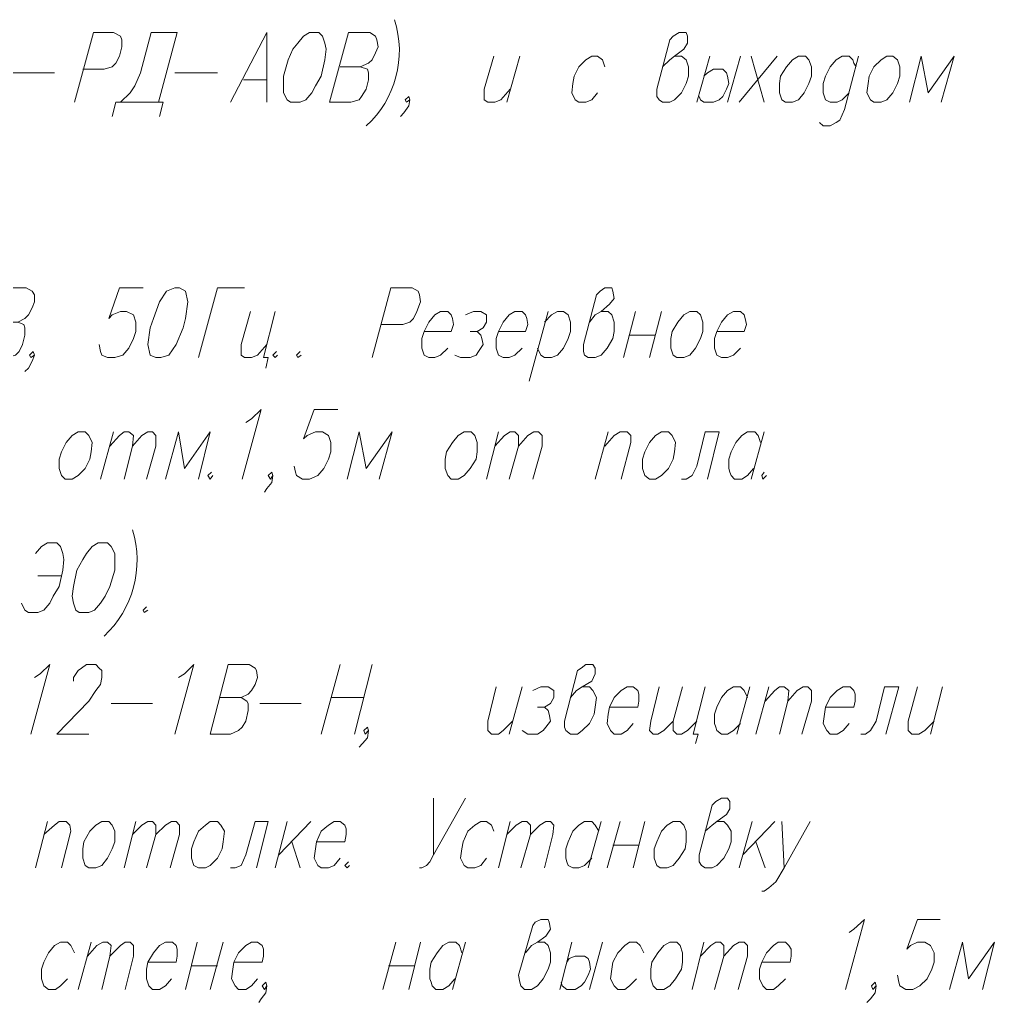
# Model space of a CAD drawing. Header units: millimetres. Extents: x 2185 to 4647, y 1259 to 2456.
# Drawn here: x 4078.83 to 4096.3, y 2366.51 to 2384.13 of the extents above; entities that cross this region are included whole.
import ezdxf

# ---------------------------------------------------------------- set-up
doc = ezdxf.new("R2010")
doc.units = ezdxf.units.MM
doc.layers.add('PDF _текст', color=7, linetype='Continuous')

msp = doc.modelspace()

# ---------------------------------------------------------------- linework, layer by layer
at = {"layer": 'PDF _текст', "lineweight": 20}
for points in [[(4079.811, 2382.644), (4080.15, 2383.893), (4080.509, 2383.893), (4080.636, 2383.829), (4080.658, 2383.766), (4080.658, 2383.639), (4080.615, 2383.47), (4080.552, 2383.343), (4080.488, 2383.279), (4080.34, 2383.237), (4079.959, 2383.237)], [(4080.636, 2382.644), (4080.806, 2382.813), (4080.89, 2382.94), (4080.996, 2383.173), (4081.187, 2383.893), (4081.652, 2383.893), (4081.314, 2382.644)], [(4082.605, 2382.644), (4083.261, 2383.893), (4083.261, 2382.644)], [(4084.934, 2383.279), (4085.082, 2383.343), (4085.145, 2383.406), (4085.209, 2383.533), (4085.251, 2383.639), (4085.23, 2383.766), (4085.209, 2383.829), (4085.103, 2383.893), (4084.722, 2383.893), (4084.383, 2382.644), (4084.764, 2382.644), (4084.912, 2382.686), (4084.955, 2382.75), (4085.039, 2382.877), (4085.082, 2383.046), (4085.082, 2383.173), (4085.061, 2383.237), (4084.934, 2383.279), (4084.574, 2383.279)], [(4090.353, 2383.279), (4090.48, 2383.406), (4090.564, 2383.47), (4090.734, 2383.597), (4090.797, 2383.702), (4090.797, 2383.829), (4090.776, 2383.893), (4090.649, 2383.893), (4090.543, 2383.829), (4090.48, 2383.766), (4090.247, 2382.877), (4090.247, 2382.75), (4090.289, 2382.686), (4090.353, 2382.644), (4090.48, 2382.644), (4090.564, 2382.686), (4090.691, 2382.813), (4090.776, 2382.983), (4090.818, 2383.11), (4090.818, 2383.279), (4090.776, 2383.406), (4090.691, 2383.47), (4090.564, 2383.47)], [(4087.326, 2383.47), (4087.156, 2382.877), (4087.156, 2382.686), (4087.22, 2382.644), (4087.347, 2382.644), (4087.453, 2382.686), (4087.622, 2382.877)], [(4087.791, 2383.47), (4087.558, 2382.644)], [(4089.315, 2383.279), (4089.273, 2383.406), (4089.188, 2383.47), (4089.082, 2383.47), (4088.977, 2383.406), (4088.85, 2383.279), (4088.765, 2383.11), (4088.744, 2382.983), (4088.723, 2382.813), (4088.786, 2382.686), (4088.85, 2382.644), (4088.977, 2382.644), (4089.082, 2382.686), (4089.188, 2382.813)], [(4091.199, 2383.47), (4090.966, 2382.644)], [(4091.75, 2383.47), (4091.517, 2382.644)], [(4092.406, 2383.47), (4091.728, 2382.644)], [(4091.94, 2383.47), (4092.173, 2382.644)], [(4093.866, 2383.47), (4093.612, 2382.517), (4093.528, 2382.326), (4093.464, 2382.284), (4093.358, 2382.221), (4093.231, 2382.221), (4093.168, 2382.284)], [(4093.824, 2383.279), (4093.782, 2383.343), (4093.761, 2383.406), (4093.697, 2383.47), (4093.57, 2383.47), (4093.464, 2383.406), (4093.358, 2383.279), (4093.274, 2383.11), (4093.231, 2382.983), (4093.231, 2382.813), (4093.274, 2382.686), (4093.358, 2382.644), (4093.485, 2382.644), (4093.57, 2382.686), (4093.697, 2382.813)], [(4095.348, 2382.644), (4095.581, 2383.47), (4095.115, 2382.813), (4094.988, 2383.47), (4094.777, 2382.644)], [(4091.093, 2383.11), (4091.157, 2383.173), (4091.263, 2383.237), (4091.39, 2383.237), (4091.432, 2383.237), (4091.496, 2383.173), (4091.517, 2383.11), (4091.538, 2382.983), (4091.496, 2382.877), (4091.432, 2382.75), (4091.369, 2382.686), (4091.263, 2382.644), (4091.093, 2382.644), (4091.03, 2382.686), (4091.009, 2382.75)], [(4078.71, 2383.173), (4079.451, 2383.173)], [(4081.61, 2383.173), (4082.372, 2383.173)], [(4082.838, 2383.046), (4083.261, 2383.046)], [(4085.823, 2382.686), (4085.759, 2382.644), (4085.738, 2382.686), (4085.801, 2382.75), (4085.823, 2382.686), (4085.801, 2382.58), (4085.717, 2382.453), (4085.653, 2382.39)], [(4081.335, 2382.39), (4081.398, 2382.644), (4080.552, 2382.644), (4080.488, 2382.39)], [(4078.795, 2378.707), (4078.922, 2378.77), (4078.985, 2378.834), (4079.049, 2378.961), (4079.091, 2379.067), (4079.091, 2379.194), (4079.049, 2379.257), (4078.943, 2379.321), (4078.562, 2379.321), (4078.244, 2378.072), (4078.604, 2378.072), (4078.752, 2378.114), (4078.816, 2378.178), (4078.879, 2378.305), (4078.922, 2378.474), (4078.922, 2378.601), (4078.901, 2378.664), (4078.795, 2378.707), (4078.414, 2378.707)], [(4081.039, 2379.321), (4080.615, 2379.321), (4080.425, 2378.77), (4080.488, 2378.834), (4080.636, 2378.897), (4080.742, 2378.897), (4080.869, 2378.834), (4080.912, 2378.707), (4080.912, 2378.537), (4080.869, 2378.41), (4080.785, 2378.241), (4080.679, 2378.114), (4080.531, 2378.072), (4080.404, 2378.072), (4080.298, 2378.114), (4080.277, 2378.178), (4080.255, 2378.305)], [(4082.859, 2379.321), (4082.372, 2379.321), (4082.034, 2378.072)], [(4085.145, 2378.072), (4085.484, 2379.321), (4085.865, 2379.321), (4085.971, 2379.257), (4085.992, 2379.194), (4086.013, 2379.067), (4085.95, 2378.897), (4085.886, 2378.77), (4085.823, 2378.707), (4085.696, 2378.664), (4085.315, 2378.664)], [(4089.04, 2378.707), (4089.146, 2378.834), (4089.252, 2378.897), (4089.4, 2379.024), (4089.485, 2379.13), (4089.463, 2379.257), (4089.442, 2379.321), (4089.315, 2379.321), (4089.231, 2379.257), (4089.167, 2379.194), (4088.934, 2378.305), (4088.934, 2378.178), (4088.955, 2378.114), (4089.019, 2378.072), (4089.146, 2378.072), (4089.252, 2378.114), (4089.358, 2378.241), (4089.463, 2378.41), (4089.485, 2378.537), (4089.485, 2378.707), (4089.442, 2378.834), (4089.379, 2378.897), (4089.252, 2378.897)], [(4082.965, 2378.897), (4082.796, 2378.305), (4082.796, 2378.114), (4082.859, 2378.072), (4082.986, 2378.072), (4083.092, 2378.114), (4083.261, 2378.305)], [(4083.409, 2378.897), (4083.198, 2378.072), (4083.282, 2378.072), (4083.24, 2377.881)], [(4086.077, 2378.537), (4086.563, 2378.537), (4086.606, 2378.664), (4086.585, 2378.77), (4086.563, 2378.834), (4086.5, 2378.897), (4086.373, 2378.897), (4086.267, 2378.834), (4086.161, 2378.707), (4086.077, 2378.537), (4086.034, 2378.41), (4086.034, 2378.241), (4086.077, 2378.114), (4086.161, 2378.072), (4086.267, 2378.072), (4086.373, 2378.114), (4086.5, 2378.241)], [(4086.817, 2378.834), (4086.966, 2378.897), (4087.093, 2378.897), (4087.199, 2378.834), (4087.199, 2378.707), (4087.135, 2378.601), (4087.029, 2378.537), (4086.902, 2378.537)], [(4087.41, 2378.537), (4087.897, 2378.537), (4087.939, 2378.664), (4087.918, 2378.77), (4087.897, 2378.834), (4087.834, 2378.897), (4087.707, 2378.897), (4087.601, 2378.834), (4087.495, 2378.707), (4087.41, 2378.537), (4087.368, 2378.41), (4087.368, 2378.241), (4087.41, 2378.114), (4087.495, 2378.072), (4087.601, 2378.072), (4087.707, 2378.114), (4087.834, 2378.241)], [(4088.299, 2378.897), (4087.961, 2377.648)], [(4088.236, 2378.707), (4088.363, 2378.834), (4088.469, 2378.897), (4088.574, 2378.897), (4088.659, 2378.834), (4088.701, 2378.707), (4088.701, 2378.537), (4088.659, 2378.41), (4088.574, 2378.241), (4088.469, 2378.114), (4088.363, 2378.072), (4088.236, 2378.072), (4088.172, 2378.114), (4088.109, 2378.241)], [(4089.866, 2378.897), (4089.654, 2378.072)], [(4090.331, 2378.897), (4090.12, 2378.072)], [(4091.326, 2378.537), (4091.813, 2378.537), (4091.855, 2378.664), (4091.834, 2378.77), (4091.813, 2378.834), (4091.75, 2378.897), (4091.623, 2378.897), (4091.517, 2378.834), (4091.411, 2378.707), (4091.326, 2378.537), (4091.284, 2378.41), (4091.284, 2378.241), (4091.326, 2378.114), (4091.411, 2378.072), (4091.517, 2378.072), (4091.623, 2378.114), (4091.75, 2378.241)], [(4087.029, 2378.537), (4087.093, 2378.474), (4087.114, 2378.41), (4087.135, 2378.305), (4087.05, 2378.178), (4087.008, 2378.114), (4086.902, 2378.072), (4086.733, 2378.072), (4086.627, 2378.114)], [(4089.76, 2378.474), (4090.226, 2378.474)], [(4079.091, 2378.114), (4079.028, 2378.072), (4079.006, 2378.114), (4079.07, 2378.178), (4079.091, 2378.114), (4079.049, 2378.008), (4078.985, 2377.881), (4078.922, 2377.818)], [(4083.431, 2378.178), (4083.367, 2378.114), (4083.409, 2378.072), (4083.452, 2378.114)], [(4083.854, 2378.178), (4083.79, 2378.114), (4083.812, 2378.072), (4083.875, 2378.114)], [(4082.88, 2376.907), (4082.986, 2376.971), (4083.155, 2377.14), (4082.817, 2375.891)], [(4084.531, 2377.14), (4084.108, 2377.14), (4083.917, 2376.611), (4083.981, 2376.675), (4084.129, 2376.738), (4084.256, 2376.738), (4084.362, 2376.675), (4084.404, 2376.548), (4084.404, 2376.378), (4084.362, 2376.251), (4084.277, 2376.082), (4084.171, 2375.955), (4084.023, 2375.891), (4083.896, 2375.891), (4083.79, 2375.955), (4083.769, 2376.018), (4083.748, 2376.124)], [(4080.509, 2376.738), (4080.277, 2375.891)], [(4080.446, 2376.484), (4080.615, 2376.675), (4080.7, 2376.738), (4080.785, 2376.738), (4080.869, 2376.675), (4080.848, 2376.484), (4080.7, 2375.891)], [(4080.848, 2376.484), (4081.017, 2376.675), (4081.123, 2376.738), (4081.208, 2376.738), (4081.271, 2376.675), (4081.271, 2376.484), (4081.102, 2375.891)], [(4082.034, 2375.891), (4082.245, 2376.738), (4081.779, 2376.082), (4081.674, 2376.738), (4081.441, 2375.891)], [(4085.272, 2375.891), (4085.505, 2376.738), (4085.039, 2376.082), (4084.912, 2376.738), (4084.701, 2375.891)], [(4087.41, 2376.738), (4087.199, 2375.891)], [(4087.347, 2376.484), (4087.516, 2376.675), (4087.622, 2376.738), (4087.707, 2376.738), (4087.77, 2376.675), (4087.77, 2376.484), (4087.601, 2375.891)], [(4087.77, 2376.484), (4087.939, 2376.675), (4088.045, 2376.738), (4088.13, 2376.738), (4088.193, 2376.675), (4088.193, 2376.484), (4088.024, 2375.891)], [(4089.379, 2376.738), (4089.146, 2375.891)], [(4089.315, 2376.484), (4089.485, 2376.675), (4089.59, 2376.738), (4089.717, 2376.738), (4089.781, 2376.675), (4089.781, 2376.548), (4089.612, 2375.891)], [(4091.157, 2375.891), (4091.369, 2376.738), (4091.115, 2376.738), (4090.966, 2376.124), (4090.882, 2375.955), (4090.776, 2375.891), (4090.691, 2375.891)], [(4091.982, 2376.082), (4091.877, 2375.955), (4091.771, 2375.891), (4091.644, 2375.891), (4091.58, 2375.955), (4091.559, 2376.018), (4091.538, 2376.082), (4091.538, 2376.251), (4091.58, 2376.378), (4091.665, 2376.548), (4091.771, 2376.675), (4091.877, 2376.738), (4092.004, 2376.738), (4092.067, 2376.675), (4092.109, 2376.548)], [(4092.173, 2376.738), (4091.94, 2375.891)], [(4082.266, 2376.018), (4082.203, 2375.955), (4082.245, 2375.891), (4082.288, 2375.955)], [(4083.367, 2375.955), (4083.325, 2375.891), (4083.282, 2375.955), (4083.346, 2376.018), (4083.367, 2375.955), (4083.346, 2375.828), (4083.261, 2375.722), (4083.219, 2375.659)], [(4092.173, 2376.018), (4092.131, 2375.955), (4092.152, 2375.891), (4092.215, 2375.955)], [(4079.112, 2374.558), (4079.218, 2374.685), (4079.324, 2374.748), (4079.493, 2374.748), (4079.557, 2374.685), (4079.599, 2374.558), (4079.62, 2374.452), (4079.599, 2374.261), (4079.536, 2373.965), (4079.43, 2373.796), (4079.366, 2373.669), (4079.261, 2373.542), (4079.155, 2373.499), (4078.985, 2373.499), (4078.922, 2373.542), (4078.858, 2373.669)], [(4079.155, 2374.156), (4079.578, 2374.156)], [(4081.102, 2373.605), (4081.039, 2373.542), (4081.06, 2373.499), (4081.123, 2373.542)], [(4079.091, 2372.335), (4079.197, 2372.399), (4079.366, 2372.568), (4079.028, 2371.319)], [(4079.79, 2372.272), (4079.79, 2372.335), (4079.874, 2372.462), (4079.938, 2372.504), (4080.023, 2372.568), (4080.192, 2372.568), (4080.255, 2372.504), (4080.298, 2372.462), (4080.298, 2372.335), (4080.277, 2372.208), (4080.192, 2372.102), (4080.065, 2371.912), (4079.493, 2371.319), (4080.065, 2371.319)], [(4081.674, 2372.335), (4081.779, 2372.399), (4081.949, 2372.568), (4081.61, 2371.319)], [(4082.796, 2371.975), (4082.923, 2372.039), (4082.986, 2372.102), (4083.05, 2372.208), (4083.092, 2372.335), (4083.071, 2372.462), (4083.05, 2372.504), (4082.944, 2372.568), (4082.563, 2372.568), (4082.245, 2371.319), (4082.605, 2371.319), (4082.753, 2371.383), (4082.817, 2371.446), (4082.88, 2371.552), (4082.923, 2371.742), (4082.923, 2371.869), (4082.901, 2371.912), (4082.796, 2371.975), (4082.415, 2371.975)], [(4084.574, 2372.568), (4084.235, 2371.319)], [(4084.828, 2371.319), (4085.145, 2372.568)], [(4088.701, 2371.975), (4088.807, 2372.102), (4088.913, 2372.166), (4089.082, 2372.272), (4089.146, 2372.399), (4089.146, 2372.504), (4089.104, 2372.568), (4088.977, 2372.568), (4088.892, 2372.504), (4088.828, 2372.462), (4088.596, 2371.552), (4088.596, 2371.446), (4088.617, 2371.383), (4088.701, 2371.319), (4088.828, 2371.319), (4088.913, 2371.383), (4089.04, 2371.51), (4089.125, 2371.679), (4089.146, 2371.806), (4089.167, 2371.975), (4089.104, 2372.102), (4089.04, 2372.166), (4088.913, 2372.166)], [(4087.368, 2372.166), (4087.22, 2371.552), (4087.22, 2371.383), (4087.283, 2371.319), (4087.41, 2371.319), (4087.495, 2371.383), (4087.664, 2371.552)], [(4087.834, 2372.166), (4087.601, 2371.319)], [(4088.024, 2372.102), (4088.172, 2372.166), (4088.299, 2372.166), (4088.405, 2372.102), (4088.405, 2371.975), (4088.342, 2371.869), (4088.236, 2371.806), (4088.109, 2371.806)], [(4089.4, 2371.806), (4089.908, 2371.806), (4089.929, 2371.912), (4089.929, 2372.039), (4089.908, 2372.102), (4089.823, 2372.166), (4089.717, 2372.166), (4089.612, 2372.102), (4089.485, 2371.975), (4089.4, 2371.806), (4089.379, 2371.679), (4089.358, 2371.51), (4089.421, 2371.383), (4089.485, 2371.319), (4089.612, 2371.319), (4089.717, 2371.383), (4089.823, 2371.51)], [(4090.543, 2371.552), (4090.374, 2371.383), (4090.268, 2371.319), (4090.183, 2371.319), (4090.12, 2371.383), (4090.141, 2371.552), (4090.289, 2372.166)], [(4090.966, 2371.552), (4090.797, 2371.383), (4090.691, 2371.319), (4090.607, 2371.319), (4090.543, 2371.383), (4090.543, 2371.552), (4090.712, 2372.166)], [(4091.115, 2372.166), (4090.903, 2371.319), (4090.988, 2371.319), (4090.945, 2371.15)], [(4091.75, 2371.51), (4091.623, 2371.383), (4091.517, 2371.319), (4091.411, 2371.319), (4091.326, 2371.383), (4091.305, 2371.446), (4091.284, 2371.51), (4091.284, 2371.679), (4091.326, 2371.806), (4091.411, 2371.975), (4091.517, 2372.102), (4091.623, 2372.166), (4091.75, 2372.166), (4091.813, 2372.102), (4091.877, 2371.975)], [(4091.919, 2372.166), (4091.686, 2371.319)], [(4092.258, 2372.166), (4092.025, 2371.319)], [(4092.194, 2371.912), (4092.363, 2372.102), (4092.448, 2372.166), (4092.533, 2372.166), (4092.618, 2372.102), (4092.596, 2371.912), (4092.448, 2371.319)], [(4092.596, 2371.912), (4092.766, 2372.102), (4092.872, 2372.166), (4092.956, 2372.166), (4093.02, 2372.102), (4093.02, 2371.912), (4092.85, 2371.319)], [(4093.274, 2371.806), (4093.782, 2371.806), (4093.803, 2371.912), (4093.803, 2372.039), (4093.782, 2372.102), (4093.718, 2372.166), (4093.591, 2372.166), (4093.485, 2372.102), (4093.358, 2371.975), (4093.274, 2371.806), (4093.253, 2371.679), (4093.231, 2371.51), (4093.295, 2371.383), (4093.358, 2371.319), (4093.485, 2371.319), (4093.591, 2371.383), (4093.697, 2371.51)], [(4094.353, 2371.319), (4094.586, 2372.166), (4094.332, 2372.166), (4094.184, 2371.552), (4094.078, 2371.383), (4093.993, 2371.319), (4093.909, 2371.319)], [(4094.925, 2372.166), (4094.755, 2371.552), (4094.755, 2371.383), (4094.819, 2371.319), (4094.946, 2371.319), (4095.052, 2371.383), (4095.221, 2371.552)], [(4095.369, 2372.166), (4095.158, 2371.319)], [(4084.404, 2371.975), (4084.997, 2371.975)], [(4080.467, 2371.869), (4081.208, 2371.869)], [(4083.134, 2371.869), (4083.875, 2371.869)], [(4088.236, 2371.806), (4088.299, 2371.742), (4088.32, 2371.679), (4088.342, 2371.552), (4088.257, 2371.446), (4088.215, 2371.383), (4088.109, 2371.319), (4087.939, 2371.319), (4087.834, 2371.383)], [(4085.082, 2371.383), (4085.018, 2371.319), (4084.997, 2371.383), (4085.061, 2371.446), (4085.082, 2371.383), (4085.061, 2371.256), (4084.976, 2371.15), (4084.912, 2371.086)], [(4086.817, 2370.176), (4086.246, 2369.16), (4086.182, 2369.033), (4086.119, 2368.969), (4086.034, 2368.927), (4085.992, 2368.927)], [(4086.246, 2370.176), (4086.246, 2369.16)], [(4091.115, 2369.583), (4091.242, 2369.689), (4091.326, 2369.753), (4091.496, 2369.88), (4091.559, 2369.985), (4091.559, 2370.113), (4091.517, 2370.176), (4091.411, 2370.176), (4091.305, 2370.113), (4091.242, 2370.049), (4091.009, 2369.16), (4091.009, 2369.033), (4091.051, 2368.969), (4091.115, 2368.927), (4091.242, 2368.927), (4091.326, 2368.969), (4091.453, 2369.096), (4091.538, 2369.266), (4091.58, 2369.393), (4091.58, 2369.583), (4091.517, 2369.689), (4091.453, 2369.753), (4091.326, 2369.753)], [(4079.324, 2369.753), (4079.112, 2368.927)], [(4079.261, 2369.52), (4079.451, 2369.689), (4079.536, 2369.753), (4079.663, 2369.753), (4079.726, 2369.689), (4079.747, 2369.583), (4079.578, 2368.927)], [(4080.912, 2369.753), (4080.7, 2368.927)], [(4080.848, 2369.52), (4081.017, 2369.689), (4081.123, 2369.753), (4081.208, 2369.753), (4081.271, 2369.689), (4081.271, 2369.52), (4081.102, 2368.927)], [(4081.271, 2369.52), (4081.441, 2369.689), (4081.547, 2369.753), (4081.631, 2369.753), (4081.695, 2369.689), (4081.695, 2369.52), (4081.525, 2368.927)], [(4083.071, 2368.927), (4083.282, 2369.753), (4083.05, 2369.753), (4082.88, 2369.16), (4082.796, 2368.969), (4082.69, 2368.927), (4082.605, 2368.927)], [(4083.621, 2369.753), (4083.409, 2368.927)], [(4084.044, 2369.753), (4083.473, 2369.16)], [(4084.15, 2369.393), (4084.658, 2369.393), (4084.68, 2369.52), (4084.68, 2369.626), (4084.658, 2369.689), (4084.574, 2369.753), (4084.468, 2369.753), (4084.362, 2369.689), (4084.235, 2369.583), (4084.15, 2369.393), (4084.129, 2369.266), (4084.108, 2369.096), (4084.171, 2368.969), (4084.235, 2368.927), (4084.362, 2368.927), (4084.468, 2368.969), (4084.574, 2369.096)], [(4087.326, 2369.583), (4087.283, 2369.689), (4087.199, 2369.753), (4087.093, 2369.753), (4086.987, 2369.689), (4086.86, 2369.583), (4086.775, 2369.393), (4086.754, 2369.266), (4086.733, 2369.096), (4086.796, 2368.969), (4086.86, 2368.927), (4086.987, 2368.927), (4087.093, 2368.969), (4087.199, 2369.096)], [(4087.622, 2369.753), (4087.41, 2368.927)], [(4087.558, 2369.52), (4087.728, 2369.689), (4087.834, 2369.753), (4087.918, 2369.753), (4087.982, 2369.689), (4087.982, 2369.52), (4087.812, 2368.927)], [(4087.982, 2369.52), (4088.151, 2369.689), (4088.257, 2369.753), (4088.342, 2369.753), (4088.405, 2369.689), (4088.384, 2369.52), (4088.236, 2368.927)], [(4089.082, 2369.096), (4088.955, 2368.969), (4088.85, 2368.927), (4088.744, 2368.927), (4088.659, 2368.969), (4088.638, 2369.033), (4088.617, 2369.096), (4088.617, 2369.266), (4088.659, 2369.393), (4088.744, 2369.583), (4088.85, 2369.689), (4088.955, 2369.753), (4089.082, 2369.753), (4089.146, 2369.689), (4089.209, 2369.583)], [(4089.252, 2369.753), (4089.019, 2368.927)], [(4089.59, 2369.753), (4089.358, 2368.927)], [(4090.035, 2369.753), (4089.823, 2368.927)], [(4091.961, 2369.753), (4091.728, 2368.927)], [(4092.363, 2369.753), (4091.792, 2369.16)], [(4092.491, 2369.753), (4092.533, 2368.927), (4092.999, 2369.753)], [(4083.706, 2369.393), (4083.854, 2368.927)], [(4089.463, 2369.329), (4089.929, 2369.329)], [(4092.025, 2369.393), (4092.194, 2368.927)], [(4084.722, 2369.033), (4084.658, 2368.969), (4084.701, 2368.927), (4084.743, 2368.969)], [(4092.533, 2368.927), (4092.385, 2368.673), (4092.258, 2368.567), (4092.173, 2368.504), (4092.131, 2368.504)], [(4087.897, 2367.403), (4088.003, 2367.53), (4088.109, 2367.594), (4088.257, 2367.699), (4088.342, 2367.826), (4088.32, 2367.953), (4088.299, 2367.996), (4088.172, 2367.996), (4088.066, 2367.953), (4088.024, 2367.89), (4087.77, 2367.001), (4087.791, 2366.874), (4087.812, 2366.81), (4087.876, 2366.747), (4088.003, 2366.747), (4088.109, 2366.81), (4088.215, 2366.937), (4088.299, 2367.107), (4088.342, 2367.234), (4088.342, 2367.403), (4088.299, 2367.53), (4088.236, 2367.594), (4088.109, 2367.594)], [(4093.697, 2367.763), (4093.782, 2367.826), (4093.972, 2367.996), (4093.634, 2366.747)], [(4095.327, 2367.996), (4094.925, 2367.996), (4094.734, 2367.467), (4094.798, 2367.53), (4094.925, 2367.594), (4095.052, 2367.594), (4095.158, 2367.53), (4095.221, 2367.403), (4095.221, 2367.234), (4095.179, 2367.107), (4095.094, 2366.937), (4094.967, 2366.81), (4094.84, 2366.747), (4094.713, 2366.747), (4094.607, 2366.81), (4094.586, 2366.874), (4094.565, 2367.001)], [(4079.811, 2367.403), (4079.747, 2367.53), (4079.684, 2367.594), (4079.557, 2367.594), (4079.451, 2367.53), (4079.345, 2367.403), (4079.261, 2367.234), (4079.218, 2367.107), (4079.218, 2366.937), (4079.261, 2366.81), (4079.345, 2366.747), (4079.472, 2366.747), (4079.557, 2366.81), (4079.684, 2366.937)], [(4080.107, 2367.594), (4079.874, 2366.747)], [(4080.044, 2367.339), (4080.213, 2367.53), (4080.319, 2367.594), (4080.404, 2367.594), (4080.467, 2367.53), (4080.446, 2367.339), (4080.298, 2366.747)], [(4080.446, 2367.339), (4080.636, 2367.53), (4080.721, 2367.594), (4080.806, 2367.594), (4080.869, 2367.53), (4080.869, 2367.339), (4080.721, 2366.747)], [(4081.123, 2367.234), (4081.631, 2367.234), (4081.652, 2367.339), (4081.652, 2367.467), (4081.631, 2367.53), (4081.568, 2367.594), (4081.441, 2367.594), (4081.335, 2367.53), (4081.229, 2367.403), (4081.123, 2367.234), (4081.102, 2367.107), (4081.102, 2366.937), (4081.144, 2366.81), (4081.208, 2366.747), (4081.335, 2366.747), (4081.441, 2366.81), (4081.547, 2366.937)], [(4082.012, 2367.594), (4081.801, 2366.747)], [(4082.478, 2367.594), (4082.245, 2366.747)], [(4082.669, 2367.234), (4083.177, 2367.234), (4083.198, 2367.339), (4083.198, 2367.467), (4083.177, 2367.53), (4083.092, 2367.594), (4082.986, 2367.594), (4082.88, 2367.53), (4082.753, 2367.403), (4082.669, 2367.234), (4082.647, 2367.107), (4082.626, 2366.937), (4082.69, 2366.81), (4082.753, 2366.747), (4082.88, 2366.747), (4082.986, 2366.81), (4083.092, 2366.937)], [(4085.569, 2367.594), (4085.336, 2366.747)], [(4086.013, 2367.594), (4085.801, 2366.747)], [(4086.627, 2366.937), (4086.521, 2366.81), (4086.415, 2366.747), (4086.288, 2366.747), (4086.225, 2366.81), (4086.204, 2366.874), (4086.182, 2366.937), (4086.182, 2367.107), (4086.204, 2367.234), (4086.309, 2367.403), (4086.415, 2367.53), (4086.521, 2367.594), (4086.648, 2367.594), (4086.712, 2367.53), (4086.754, 2367.403)], [(4086.817, 2367.594), (4086.585, 2366.747)], [(4088.723, 2367.594), (4088.511, 2366.747)], [(4089.273, 2367.594), (4089.04, 2366.747)], [(4090.014, 2367.403), (4089.95, 2367.53), (4089.887, 2367.594), (4089.76, 2367.594), (4089.675, 2367.53), (4089.548, 2367.403), (4089.463, 2367.234), (4089.442, 2367.107), (4089.421, 2366.937), (4089.485, 2366.81), (4089.548, 2366.747), (4089.675, 2366.747), (4089.76, 2366.81), (4089.887, 2366.937)], [(4091.093, 2367.594), (4090.882, 2366.747)], [(4091.03, 2367.339), (4091.22, 2367.53), (4091.305, 2367.594), (4091.39, 2367.594), (4091.453, 2367.53), (4091.453, 2367.339), (4091.284, 2366.747)], [(4091.453, 2367.339), (4091.623, 2367.53), (4091.728, 2367.594), (4091.813, 2367.594), (4091.877, 2367.53), (4091.877, 2367.339), (4091.707, 2366.747)], [(4092.131, 2367.234), (4092.639, 2367.234), (4092.66, 2367.339), (4092.66, 2367.467), (4092.618, 2367.53), (4092.554, 2367.594), (4092.427, 2367.594), (4092.342, 2367.53), (4092.215, 2367.403), (4092.131, 2367.234), (4092.088, 2367.107), (4092.088, 2366.937), (4092.152, 2366.81), (4092.215, 2366.747), (4092.342, 2366.747), (4092.427, 2366.81), (4092.554, 2366.937)], [(4096.089, 2366.747), (4096.301, 2367.594), (4095.835, 2366.937), (4095.729, 2367.594), (4095.496, 2366.747)], [(4088.638, 2367.234), (4088.68, 2367.297), (4088.786, 2367.339), (4088.913, 2367.339), (4088.955, 2367.339), (4089.019, 2367.297), (4089.04, 2367.234), (4089.061, 2367.107), (4089.019, 2367.001), (4088.955, 2366.874), (4088.892, 2366.81), (4088.786, 2366.747), (4088.638, 2366.747), (4088.553, 2366.81), (4088.532, 2366.874)], [(4081.907, 2367.17), (4082.372, 2367.17)], [(4085.442, 2367.17), (4085.907, 2367.17)], [(4083.261, 2366.81), (4083.219, 2366.747), (4083.177, 2366.81), (4083.24, 2366.874), (4083.261, 2366.81), (4083.24, 2366.683), (4083.155, 2366.577), (4083.113, 2366.514)], [(4094.184, 2366.81), (4094.12, 2366.747), (4094.099, 2366.81), (4094.163, 2366.874), (4094.184, 2366.81), (4094.163, 2366.683), (4094.078, 2366.577), (4094.015, 2366.514)]]:
    msp.add_lwpolyline(points, dxfattribs=at)
for points in [[(4084.023, 2383.893), (4084.193, 2383.893), (4084.256, 2383.829), (4084.298, 2383.702), (4084.32, 2383.597), (4084.298, 2383.406), (4084.235, 2383.11), (4084.129, 2382.94), (4084.066, 2382.813), (4083.96, 2382.686), (4083.854, 2382.644), (4083.685, 2382.644), (4083.621, 2382.686), (4083.558, 2382.813), (4083.558, 2382.94), (4083.558, 2383.11), (4083.642, 2383.406), (4083.727, 2383.597), (4083.812, 2383.702), (4083.917, 2383.829)], [(4092.787, 2383.47), (4092.914, 2383.47), (4092.977, 2383.406), (4093.02, 2383.279), (4093.02, 2383.11), (4092.977, 2382.983), (4092.893, 2382.813), (4092.787, 2382.686), (4092.681, 2382.644), (4092.554, 2382.644), (4092.491, 2382.686), (4092.448, 2382.813), (4092.448, 2382.983), (4092.469, 2383.11), (4092.575, 2383.279), (4092.681, 2383.406)], [(4094.374, 2383.47), (4094.48, 2383.47), (4094.565, 2383.406), (4094.607, 2383.279), (4094.607, 2383.11), (4094.565, 2382.983), (4094.48, 2382.813), (4094.374, 2382.686), (4094.269, 2382.644), (4094.142, 2382.644), (4094.078, 2382.686), (4094.015, 2382.813), (4094.036, 2382.983), (4094.057, 2383.11), (4094.142, 2383.279), (4094.269, 2383.406)], [(4081.61, 2379.321), (4081.462, 2379.257), (4081.335, 2379.067), (4081.229, 2378.77), (4081.166, 2378.601), (4081.123, 2378.305), (4081.166, 2378.114), (4081.271, 2378.072), (4081.356, 2378.072), (4081.504, 2378.114), (4081.631, 2378.305), (4081.758, 2378.601), (4081.801, 2378.77), (4081.843, 2379.067), (4081.801, 2379.257), (4081.695, 2379.321)], [(4090.839, 2378.897), (4090.966, 2378.897), (4091.03, 2378.834), (4091.072, 2378.707), (4091.072, 2378.537), (4091.03, 2378.41), (4090.945, 2378.241), (4090.839, 2378.114), (4090.734, 2378.072), (4090.607, 2378.072), (4090.543, 2378.114), (4090.501, 2378.241), (4090.501, 2378.41), (4090.522, 2378.537), (4090.628, 2378.707), (4090.734, 2378.834)], [(4079.874, 2376.738), (4080.001, 2376.738), (4080.065, 2376.675), (4080.128, 2376.548), (4080.107, 2376.378), (4080.086, 2376.251), (4080.001, 2376.082), (4079.874, 2375.955), (4079.769, 2375.891), (4079.642, 2375.891), (4079.578, 2375.955), (4079.536, 2376.082), (4079.536, 2376.251), (4079.578, 2376.378), (4079.663, 2376.548), (4079.769, 2376.675)], [(4086.796, 2376.738), (4086.923, 2376.738), (4086.987, 2376.675), (4087.029, 2376.548), (4087.029, 2376.378), (4087.008, 2376.251), (4086.902, 2376.082), (4086.796, 2375.955), (4086.69, 2375.891), (4086.563, 2375.891), (4086.5, 2375.955), (4086.458, 2376.082), (4086.458, 2376.251), (4086.479, 2376.378), (4086.585, 2376.548), (4086.69, 2376.675)], [(4090.331, 2376.738), (4090.458, 2376.738), (4090.522, 2376.675), (4090.585, 2376.548), (4090.564, 2376.378), (4090.543, 2376.251), (4090.458, 2376.082), (4090.331, 2375.955), (4090.226, 2375.891), (4090.12, 2375.891), (4090.035, 2375.955), (4089.993, 2376.082), (4089.993, 2376.251), (4090.035, 2376.378), (4090.12, 2376.548), (4090.226, 2376.675)], [(4080.234, 2374.748), (4080.404, 2374.748), (4080.467, 2374.685), (4080.531, 2374.558), (4080.531, 2374.452), (4080.531, 2374.261), (4080.446, 2373.965), (4080.361, 2373.796), (4080.277, 2373.669), (4080.171, 2373.542), (4080.065, 2373.499), (4079.896, 2373.499), (4079.832, 2373.542), (4079.79, 2373.669), (4079.769, 2373.796), (4079.79, 2373.965), (4079.853, 2374.261), (4079.959, 2374.452), (4080.023, 2374.558), (4080.128, 2374.685)], [(4080.298, 2369.753), (4080.425, 2369.753), (4080.488, 2369.689), (4080.531, 2369.583), (4080.531, 2369.393), (4080.488, 2369.266), (4080.404, 2369.096), (4080.298, 2368.969), (4080.192, 2368.927), (4080.065, 2368.927), (4080.001, 2368.969), (4079.959, 2369.096), (4079.959, 2369.266), (4079.98, 2369.393), (4080.086, 2369.583), (4080.192, 2369.689)], [(4082.245, 2369.753), (4082.372, 2369.753), (4082.436, 2369.689), (4082.499, 2369.583), (4082.478, 2369.393), (4082.457, 2369.266), (4082.372, 2369.096), (4082.245, 2368.969), (4082.161, 2368.927), (4082.034, 2368.927), (4081.949, 2368.969), (4081.907, 2369.096), (4081.907, 2369.266), (4081.949, 2369.393), (4082.034, 2369.583), (4082.161, 2369.689)], [(4090.543, 2369.753), (4090.67, 2369.753), (4090.734, 2369.689), (4090.776, 2369.583), (4090.776, 2369.393), (4090.755, 2369.266), (4090.649, 2369.096), (4090.543, 2368.969), (4090.437, 2368.927), (4090.31, 2368.927), (4090.247, 2368.969), (4090.204, 2369.096), (4090.204, 2369.266), (4090.247, 2369.393), (4090.331, 2369.583), (4090.437, 2369.689)], [(4090.48, 2367.594), (4090.607, 2367.594), (4090.67, 2367.53), (4090.712, 2367.403), (4090.712, 2367.234), (4090.691, 2367.107), (4090.585, 2366.937), (4090.48, 2366.81), (4090.374, 2366.747), (4090.247, 2366.747), (4090.183, 2366.81), (4090.141, 2366.937), (4090.141, 2367.107), (4090.162, 2367.234), (4090.268, 2367.403), (4090.374, 2367.53)]]:
    msp.add_lwpolyline(points, close=True, dxfattribs=at)
for centre, radius, start, end in [((4083.807, 2383.569), 1.827, 312.4104, 17.7268), ((4079.087, 2374.43), 1.845, 312.7726, 17.3646)]:
    msp.add_arc(centre, radius, start, end, dxfattribs=at)

doc.saveas('drawing.dxf')
